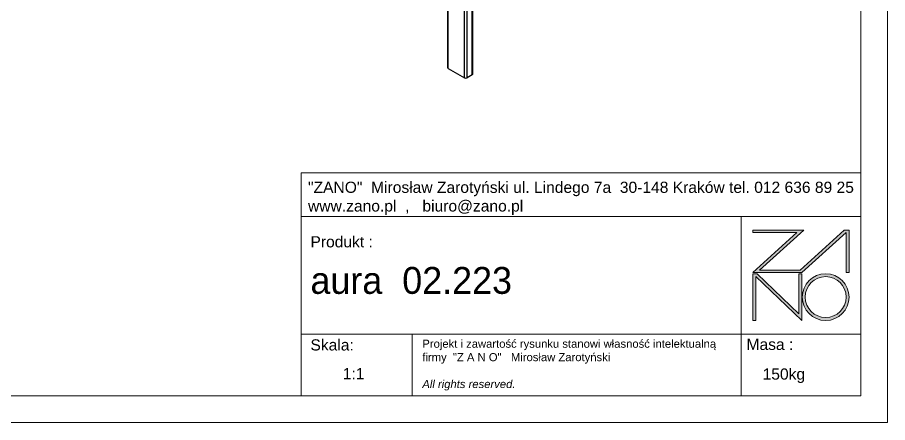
# Model space of a CAD drawing. Header units: millimetres. Extents: x 3563 to 9503, y -2974 to 1226.
# Drawn here: x 6260 to 9503, y -2974 to -1466 of the extents above; entities that cross this region are included whole.
import ezdxf

# ---------------------------------------------------------------- set-up
doc = ezdxf.new("R2010")
doc.units = ezdxf.units.MM
doc.layers.add('tabelka', color=155, linetype='Continuous')

# ---------------------------------------------------------------- blocks, each defined once
blk = doc.blocks.new('zano')
at = {"layer": 'Defpoints', "lineweight": 5}
for points in [[(6270.2, 3716.2), (6270.2, 3707.4), (6434.8, 3707.4), (6270.2, 3558.4), (6452.4, 3558.4), (6617.9, 3708.2), (6617.9, 3558.4), (6628.6, 3558.4), (6628.6, 3716.2), (6610.7, 3716.2), (6446.1, 3567.2), (6295.4, 3567.2), (6459.9, 3716.2), (6270.2, 3716.2), (6270.2, 3707.4)], [(6270.2, 3554.4), (6286.2, 3554.4), (6441.7, 3405.6), (6441.7, 3554.4), (6452.4, 3554.4), (6452.4, 3380.5), (6281, 3544.6), (6281, 3380.5), (6270.2, 3380.5)]]:
    blk.add_hatch(color=251, dxfattribs=at).paths.add_polyline_path(points)
h = blk.add_hatch(color=251, dxfattribs=at)
h.paths.add_polyline_path([(6454.7, 3467.4, 1), (6628.6, 3467.4, 1)])
h.paths.add_polyline_path([(6617.9, 3467.4, -1), (6465.4, 3467.4, -1)], flags=16)
at = {"layer": 'Defpoints', "color": 251, "lineweight": 5}
blk.add_lwpolyline([(6434.8, 3707.4), (6270.2, 3558.4), (6452.4, 3558.4), (6617.9, 3708.2), (6617.9, 3558.4), (6628.6, 3558.4), (6628.6, 3716.2), (6610.7, 3716.2), (6446.1, 3567.2), (6295.4, 3567.2), (6459.9, 3716.2), (6270.2, 3716.2), (6270.2, 3707.4), (6432.1, 3707.4)], dxfattribs=at)
for points in [[(6270.2, 3716.2), (6270.2, 3707.4), (6434.8, 3707.4), (6270.2, 3558.4), (6452.4, 3558.4), (6617.9, 3708.2), (6617.9, 3558.4), (6628.6, 3558.4), (6628.6, 3716.2), (6610.7, 3716.2), (6446.1, 3567.2), (6295.4, 3567.2), (6459.9, 3716.2), (6270.2, 3716.2), (6270.2, 3707.4)], [(6270.2, 3554.4), (6286.2, 3554.4), (6441.7, 3405.6), (6441.7, 3554.4), (6452.4, 3554.4), (6452.4, 3380.5), (6281, 3544.6), (6281, 3380.5), (6270.2, 3380.5)]]:
    blk.add_lwpolyline(points, close=True, dxfattribs=at)
for radius in [87, 76.3]:
    blk.add_circle((6541.7, 3467.4), radius, dxfattribs=at)
blk = doc.blocks.new('TABELA')
at = {"layer": 'tabelka', "lineweight": 5}
for p, q in [((4587.4, 3929.4), (6672.4, 3929.4)), ((4587.4, 3767.6), (4587.4, 3929.4)), ((4587.4, 3929.4), (6672.4, 3929.4)), ((6226.5, 3767.6), (6226.5, 3329)), ((4587.4, 3329), (6672.4, 3329)), ((5001.6, 3329), (5001.6, 3100.4)), ((6226.5, 3329), (6226.5, 3100.4))]:
    blk.add_line(p, q, dxfattribs=at)
blk.add_lwpolyline([(4587.4, 3767.6), (6672.4, 3767.6), (6672.4, 3100.4), (4587.4, 3100.4)], close=True, dxfattribs=at)
blk.add_blockref('zano', (0, 0))
at = {"layer": 'tabelka', "lineweight": 5, "attachment_point": 1}
for s, insert, char_height, width in [('{\\fArial|b0|i0|c238|p34;"ZANO"  Mirosław Zarotyński ul. Lindego 7a  30-148 Kraków tel. 012 636 89 25\\Pwww.zano.pl  ,   biuro@zano.pl}', (4613, 3896.9), 41.595, 2040.38), ('{\\fArial|b0|i0|c238|p34;Produkt : }', (4622, 3694.1), 41.595, 265.273), ('{\\fDokChampa|b0|i0|c0|p34;aura  02.223}', (4622, 3579.5), 100, 1084.274), ('{\\fArial|b0|i0|c238|p34;Skala: }', (4622, 3310.3), 41.595, 191.675), ('{\\fArial|b0|i0|c238|p34;Masa :}', (6246.7, 3312.2), 41.595, 200.457), ('{\\fArial|b0|i0|c238|p34;1:1}', (4742.5, 3203.5), 41.595, 42.482), ('{\\fArial|b0|i0|c238|p34;150kg}', (6306.7, 3201.8), 41.595, 42.482)]:
    blk.add_mtext(s, dxfattribs=dict(at, insert=insert, char_height=char_height, width=width))
at = {"layer": 'tabelka', "color": 1, "lineweight": 5, "insert": (5038.9, 3308.9), "char_height": 30, "width": 1186.12, "attachment_point": 1}
blk.add_mtext('{\\fArial|b0|i0|c0|p34;Projekt i zawartość rysunku stanowi własność intelektualną firmy \\fArial|b0|i0|c238|p34; "Z A N O"   Mirosław Zarotyński\\fArial|b0|i1|c238|p34;\\P\\PAll rights reserved.}', dxfattribs=at)
blk = doc.blocks.new('izometria')
for p, q in [((-1848.3, 1441.4), (-1848.3, 1919.3)), ((-1839.2, 1441.4), (-1839.2, 1924.5)), ((-1820, 1452.5), (-1820, 1935.6)), ((-1818.1, 1455.1), (-1818.1, 1936.7)), ((-1911.8, 1882.6), (-1911.8, 1479.6)), ((-1909.9, 1477), (-1909.9, 1883.7)), ((-1909.9, 1477), (-1848.3, 1441.4)), ((-1820, 1452.5), (-1839.2, 1441.4))]:
    blk.add_line(p, q)
for centre, radius, start, end in [((-1908.6, 1479.9), 3.22, 185.6952, 245.6253), ((-1843.7, 1450.1), 9.84, 242.6098, 297.3902), ((-1821.3, 1455.4), 3.22, 294.3767, 354.3028)]:
    blk.add_arc(centre, radius, start, end)

msp = doc.modelspace()

# ---------------------------------------------------------------- linework, layer by layer
at = {"layer": 'tabelka', "lineweight": 5}
for points in [[(3562.52, 1226.33), (9502.52, 1226.33), (9502.52, -2973.67), (3562.52, -2973.67)], [(3662.52, 1126.33), (9402.52, 1126.33), (9402.52, -2873.67), (3662.52, -2873.67)]]:
    msp.add_lwpolyline(points, close=True, dxfattribs=at)

# ---------------------------------------------------------------- block references
for name, p in [('izometria', (9775.02, -3132.26)), ('TABELA', (2730.14, -5974.07))]:
    msp.add_blockref(name, p)

doc.saveas('drawing.dxf')
